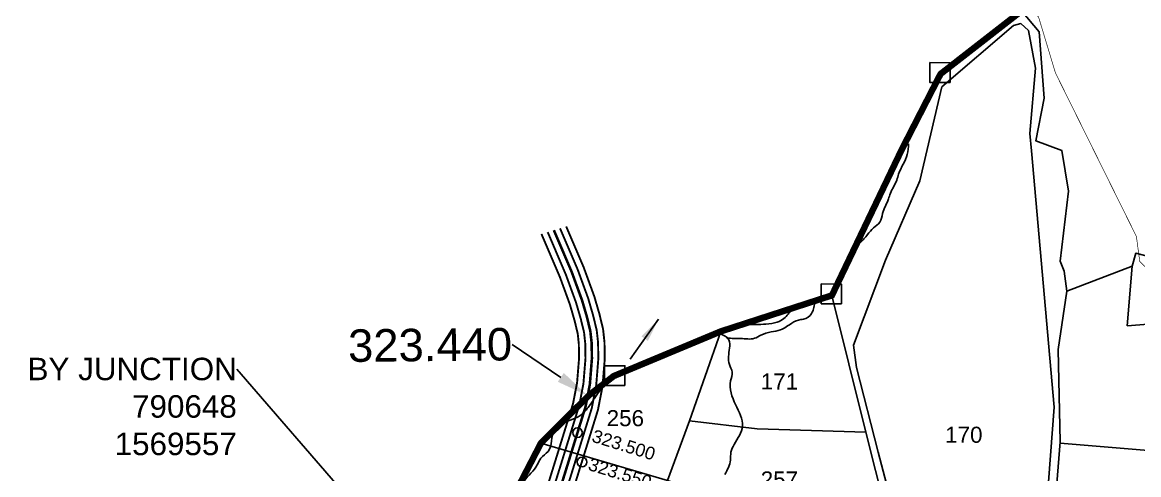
# Model space of a CAD drawing. Header units: feet. Extents: x 788962 to 797078, y 1567318 to 1575139.
# Drawn here: x 789938 to 791677, y 1569767 to 1570472 of the extents above; entities that cross this region are included whole.
import ezdxf
from ezdxf import colors
from ezdxf.entities.mleader import LeaderData, LeaderLine
from ezdxf.enums import TextEntityAlignment as Align
from ezdxf.math import Vec2, Vec3

# ---------------------------------------------------------------- set-up
doc = ezdxf.new("R2010")
doc.units = ezdxf.units.FT
doc.header["$LTSCALE"] = 15
doc.header["$MEASUREMENT"] = 0
doc.header["$PDMODE"] = 32
doc.header["$PDSIZE"] = 15
doc.linetypes.add('HIDDEN2', pattern=[0.1875, 0.125, -0.0625])
for name, color, linetype in [('CANAL1', 7, 'Continuous'), ('CRDS STONES', 7, 'Continuous'), ('CSMark', 72, 'Continuous'), ('HILL', 17, 'Continuous'), ('PLOT', 7, 'Continuous'), ('PLOT NO', 7, 'Continuous'), ('ROADS', 6, 'Continuous'), ('TANKS-STREAM', 4, 'Continuous'), ('text1', 7, 'Continuous'), ('text2', 7, 'Continuous'), ('VILLAGE STONES', 240, 'Continuous')]:
    doc.layers.add(name, color=color, linetype=linetype)
doc.layers.add('VILLAGE BOUNDRY', color=5, linetype='HIDDEN2', lineweight=100)
doc.styles.get("Standard").update_dxf_attribs({"font": 'arial.ttf'})
doc.linetypes.add('DOTS', pattern='A,1e-06,-3,["●",Standard,S=3,R=0,X=-1.25,Y=-1.25],-3', length=6.000001)
doc.dimstyles.get("Standard").update_dxf_attribs({"dimtxt": 0.18, "dimasz": 37, "dimexe": 0.18, "dimexo": 0.0625, "dimgap": 0.09, "dimtad": 0, "dimtih": 1, "dimtoh": 1, "dimdec": 4, "dimzin": 0, "dimdsep": 46, "dimtxsty": 'Standard', "dimcen": 0.09, "dimadec": 0, "dimazin": 0, "dimtfac": 1, "dimtdec": 4, "dimtofl": 0, "dimtmove": 0, "dimatfit": 3, "dimfxl": 1, "dimtolj": 1, "dimtzin": 0, "dimarcsym": 0})

msp = doc.modelspace()

# ---------------------------------------------------------------- linework, layer by layer
at = {"layer": 'CANAL1', "color": 1, "const_width": 3}
for points in [[(790746.8, 1570142.1), (790775.4, 1570075.4), (790791.1, 1570032.4), (790798.3, 1570007.5), (790803.3, 1569987), (790805, 1569971), (790805.4, 1569948.7), (790802.3, 1569910.5), (790796, 1569877.8), (790755.5, 1569747.2)], [(790785.3, 1570153.8), (790812.6, 1570090.1), (790829.1, 1570044.9), (790837, 1570017.8), (790842.8, 1569993.9), (790845, 1569973.5), (790845.4, 1569947.4), (790842, 1569905.1), (790834.8, 1569868.1), (790793.6, 1569735.2)]]:
    msp.add_lwpolyline(points, dxfattribs=at)
at = {"layer": 'CANAL1', "color": 5, "const_width": 3}
for points in [[(790756.5, 1570145), (790784.7, 1570079.1), (790800.6, 1570035.5), (790808, 1570010.1), (790813.2, 1569988.7), (790815, 1569971.7), (790815.4, 1569948.4), (790812.2, 1569909.2), (790805.7, 1569875.4), (790765, 1569744.2)], [(790775.7, 1570150.9), (790803.3, 1570086.5), (790819.6, 1570041.8), (790827.3, 1570015.2), (790832.9, 1569992.2), (790835, 1569972.9), (790835.4, 1569947.7), (790832.1, 1569906.5), (790825.1, 1569870.5), (790784.1, 1569738.2)]]:
    msp.add_lwpolyline(points, dxfattribs=at)
at = {"layer": 'CANAL1', "color": 1, "linetype": 'HIDDEN2', "ltscale": 5, "const_width": 4}
msp.add_lwpolyline([(790766.1, 1570148), (790794, 1570082.8), (790810.1, 1570038.6), (790813.9, 1570025.7), (790817.7, 1570012.7), (790823, 1569990.5), (790825, 1569972.3), (790825.4, 1569948.1), (790822.2, 1569907.8), (790815.4, 1569872.9), (790774.6, 1569741.2)], dxfattribs=at)
at = {"layer": 'HILL'}
msp.add_lwpolyline([(791531.2, 1569680.9), (791545.5, 1569872.4), (791510.1, 1570271.4), (791507.6, 1570298.8), (791516.2, 1570400.3), (791505.5, 1570458.9), (791493.6, 1570469.7), (791482, 1570466.5), (791370.4, 1570371), (791336.5, 1570224.6), (791282.9, 1570101.4), (791233, 1569968.7), (791237.5, 1569934.3), (791271.1, 1569802.3), (791301.9, 1569686.1)], dxfattribs=at)
at = {"layer": 'PLOT'}
for points in [[(793046.6, 1570534.7), (793015.1, 1570366.7), (792937.9, 1570179.4), (792657.3, 1570190.4), (792508.3, 1570222.1), (792362.2, 1570254.9), (792358.4, 1570192.8), (792353.5, 1570053.3), (792298.3, 1570064.9), (792100.8, 1570059.9), (791822.1, 1570076.6), (791724.6, 1570098.6), (791672.6, 1570112), (791667.1, 1570091.8), (791565.1, 1570053.1)], [(791548.7, 1569740.6), (791555, 1569818.5), (791551.6, 1569962.3), (791565.1, 1570053.1), (791561.1, 1570084.4), (791554.8, 1570099.7), (791567.7, 1570208.6), (791557.4, 1570272.1), (791517.2, 1570287.1), (791530.2, 1570353.7), (791522.2, 1570456.6), (791494.7, 1570489.4)], [(791667.1, 1570091.8), (791659.4, 1569999.1), (791809.3, 1570011), (791822.1, 1570076.6)], [(791199.3, 1570046.5), (791251.9, 1569833.6), (791296.8, 1569656.6), (791296.7, 1569472.1), (791178.6, 1569483.9), (791133.6, 1569293.7), (791123.9, 1569261.9)], [(791026.2, 1569990.4), (790977.2, 1569851), (790943.2, 1569758.3), (790858, 1569574.2), (790750.7, 1569389.8)], [(790977.2, 1569851), (791082.9, 1569838.8), (791251.9, 1569833.6)], [(790746, 1569816.4), (790943.2, 1569758.3), (791141.2, 1569693.5), (791296.8, 1569656.6)], [(791698.1, 1569415.8), (791732.5, 1569566), (791754.4, 1569799.8), (791554.8, 1569816.1)]]:
    msp.add_lwpolyline(points, dxfattribs=at)
at = {"layer": 'ROADS', "linetype": 'DOTS', "ltscale": 0.3, "const_width": 1}
msp.add_lwpolyline([(792177.5, 1568452.1), (792177.6, 1568519.8), (792065.5, 1568715.1), (791980.4, 1568957.7), (791893, 1569256.4), (791872.6, 1569326.1), (791872.1, 1569390.8), (791823.4, 1569515.6), (791777.4, 1569633.8), (791775.1, 1569899), (791745.6, 1569912), (791697.2, 1570081.6), (791678.9, 1570099.2), (791673.6, 1570138.3), (791547.6, 1570392.7), (791529.5, 1570452.5), (791521.2, 1570480.1), (791509.8, 1570489.3)], dxfattribs=at)
at = {"layer": 'TANKS-STREAM'}
for points in [[(791243.4, 1570128.3), (791254.9, 1570141.2), (791264, 1570151.6), (791274, 1570160.6), (791278.3, 1570174), (791287.4, 1570196.8), (791290.3, 1570205.4), (791300.3, 1570225.9), (791303.2, 1570235.4), (791316.7, 1570266.1), (791318.6, 1570282.7)], [(791035.1, 1569980.5), (791047.1, 1569979.3), (791057.1, 1569979.3), (791078.7, 1569979.6), (791088.8, 1569984.6), (791104.6, 1569989.6), (791119.3, 1569992.7), (791136.7, 1570003.1), (791151, 1570008.8), (791154.9, 1570009.2), (791167.6, 1570018.4), (791170.6, 1570025.5), (791172.9, 1570034.9)], [(791065.5, 1570001.5), (791080.5, 1570001.2), (791096.5, 1570001.8), (791114.2, 1570005), (791124.5, 1570010.4), (791131.1, 1570017.4), (791136, 1570023.7)], [(791032.5, 1569767.6), (791041.3, 1569790.1), (791041.9, 1569802.2), (791046.9, 1569814.3), (791060.1, 1569842.9), (791049.2, 1569876.4), (791041.5, 1569913.3), (791043.8, 1569927), (791039.6, 1569938.8), (791039.7, 1569964.3), (791038.9, 1569977), (791023.9, 1569987.1)], [(790682.9, 1569694), (790700.5, 1569693), (790710.4, 1569698), (790713.6, 1569716.9), (790710.9, 1569736.2), (790719.1, 1569756.9), (790740.3, 1569782.5), (790745.7, 1569792.9), (790757, 1569803.2), (790766.6, 1569836.8), (790795.9, 1569853.8), (790809.4, 1569861), (790820.7, 1569873.6), (790831.1, 1569888.4), (790839.2, 1569900.6), (790849.1, 1569911.8), (790861.7, 1569919.4)]]:
    msp.add_spline(points, degree=3, dxfattribs=at)
at = {"layer": 'text2', "color": 3}
for p in [(790803, 1569832.8), (790810, 1569787), (790810, 1569787)]:
    msp.add_point(p, dxfattribs=at)
at = {"layer": 'text2', "color": 2}
msp.add_point((790810, 1569787), dxfattribs=at)
msp.add_point((790810, 1569787), dxfattribs=at)
at = {"layer": 'VILLAGE BOUNDRY', "lineweight": -2, "ltscale": 10, "const_width": 10}
msp.add_lwpolyline([(789943.1, 1569369.4), (790172.4, 1569500.9), (790257.1, 1569545.3), (790301.5, 1569544), (790603.1, 1569549.2), (790650.3, 1569631.7), (790746, 1569816.4), (790821, 1569891.1), (790859.3, 1569920.8), (791026.2, 1569990.4), (791199.3, 1570046.5), (791308.3, 1570274), (791368.5, 1570391.2), (791494.7, 1570489.4), (791710.6, 1570551.7)], dxfattribs=at)
at = {"layer": 'VILLAGE STONES'}
for points in [[(791351.8, 1570408.9), (791383.4, 1570408.8), (791383.3, 1570378.1), (791351.7, 1570378.2)], [(791182.6, 1570064.2), (791214.2, 1570064.1), (791214.2, 1570033.4), (791182.6, 1570033.5)], [(790845.1, 1569937), (790876.7, 1569937), (790876.6, 1569906.3), (790845, 1569906.3)]]:
    msp.add_lwpolyline(points, close=True, dxfattribs=at)

# ---------------------------------------------------------------- texts
at = {"layer": 'CSMark', "color": 1}
for s, p in [('323.500', (790826.8, 1569828.6)), ('323.550', (790821, 1569784.6))]:
    msp.add_text(s, height=20, rotation=342.7712, dxfattribs=at).set_placement(p, align=Align.MIDDLE_LEFT)
at = {"layer": 'PLOT NO'}
for s, p in [('171', (791117.6, 1569912.4)), ('256', (790877.5, 1569855.3)), ('170', (791404.8, 1569829.5)), ('257', (791117.5, 1569759.8))]:
    msp.add_text(s, height=25, rotation=359.8997, dxfattribs=at).set_placement(p, align=Align.MIDDLE_CENTER)

# ---------------------------------------------------------------- leaders
at = {"layer": 'CRDS STONES', "color": 1}
ml = msp.add_multileader_mtext('Standard', dxfattribs=at)
ml.set_content('BY JUNCTION\\P790648\\P1569557', color=1)
ml.set_leader_properties()
ml.build(insert=Vec2(0, 0))
ml.multileader.update_dxf_attribs({"dogleg_length": 0.36, "arrow_head_size": 35})
ctx = ml.context
ctx.base_point, ctx.char_height, ctx.arrow_head_size, ctx.landing_gap_size, ctx.plane_origin = Vec3(789953.7, 1569931.6), 35, 35, 0.09, Vec3(790026.4, 1569621.5)
ctx.text_align_type = 2
notes = []
notes.append((ctx, [(1, (1, 1, 0), (790272.3, 1569931.6), (-1, 0), 1.396927018504357e-11, [(0, [(790603.2, 1569549.3)], 0, [])])]))
ctx.mtext.insert, ctx.mtext.alignment, ctx.mtext.flow_direction = Vec3(790272.2, 1569949.4), 3, 5
at = {"layer": 'text1', "color": 5}
msp.add_leader([(790929.1, 1570009.2), (790885.1, 1569947.3)], dimstyle='Standard', override={"dimgap": 0.09, "dimtad": 0}, dxfattribs=at)
at = {"layer": 'VILLAGE STONES', "color": 1}
ml = msp.add_multileader_mtext('Standard', dxfattribs=at)
ml.set_content('323.440', color=1)
ml.set_leader_properties()
ml.build(insert=Vec2(0, 0))
ml.multileader.update_dxf_attribs({"dogleg_length": 0.36, "arrow_head_size": 50.6})
ctx = ml.context
ctx.base_point, ctx.char_height, ctx.arrow_head_size, ctx.landing_gap_size, ctx.plane_origin, ctx.plane_x_axis, ctx.plane_y_axis = Vec3(790451.8, 1569967.7), 50.63, 50.6, 0.0911, Vec3(791207.8, 1569616.5), Vec3(0.999954, 0.009564), Vec3(-0.009564, 0.999954)
ctx.text_align_type = 2
notes.append((ctx, [(1, (1, 1, 0), (790701.3, 1569970.1), (-0.999954, -0.009564), 7.830585350072124e-12, [(0, [(790818.8, 1569890.4)], 0, [])])]))
ctx.mtext.insert, ctx.mtext.text_direction, ctx.mtext.rotation, ctx.mtext.alignment, ctx.mtext.flow_direction = Vec3(790700.9, 1569995.9), Vec3(0.999954, 0.009564), 0.009564, 3, 5
for ctx, leaders in notes:
    for number, flags, end, landing, length, lines in leaders:
        leader = LeaderData()
        leader.index, (leader.has_last_leader_line, leader.has_dogleg_vector, leader.attachment_direction) = number, flags
        leader.last_leader_point, leader.dogleg_vector, leader.dogleg_length = Vec3(end), Vec3(landing), length
        for number, points, colour, breaks in lines:
            line = LeaderLine()
            line.index, line.vertices, line.color, line.breaks = number, Vec3.list(points), colors.encode_raw_color(colour), breaks
            leader.lines.append(line)
        ctx.leaders.append(leader)

doc.saveas('drawing.dxf')
